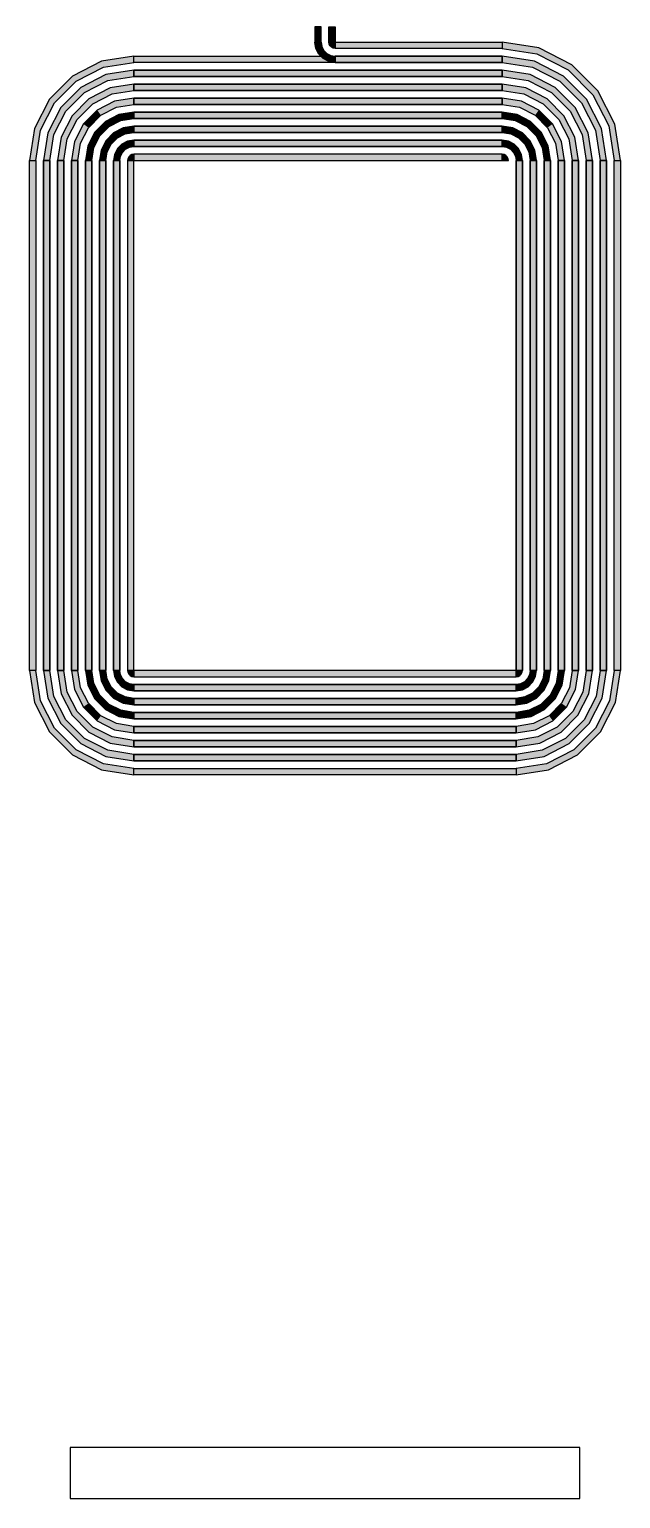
# Model space of a CAD drawing. Extents: x -200 to 7200, y -200 to 2100.
# Drawn here: x 3384 to 3616, y -200 to 376 of the extents above; entities that cross this region are included whole.
import ezdxf

# ---------------------------------------------------------------- set-up
doc = ezdxf.new("R2010")
doc.units = 0
doc.header["$MEASUREMENT"] = 0
doc.layers.get('0').update_dxf_attribs({"linetype": 'CONTINUOUS'})
doc.layers.add('GAP', color=1, linetype='CONTINUOUS')

# ---------------------------------------------------------------- blocks, each defined once
blk = doc.blocks.new('R2C1B')
for points in [[(3498.5, 375.5), (3498.5, 377.5), (3496, 377.5), (3496, 375.5), (3498.5, 375.5)], [(3498.5, 371.5), (3498.5, 375.5), (3496, 375.5), (3496, 371.5), (3498.5, 371.5)], [(3501.5, 375.5), (3501.5, 377.5), (3504, 377.5), (3504, 375.5), (3501.5, 375.5)], [(3501.5, 371.5), (3501.5, 375.5), (3504, 375.5), (3504, 371.5), (3501.5, 371.5)], [(3504, 363.5), (3501.53, 363.89), (3499.3, 365.03), (3497.53, 366.8), (3496.39, 369.03), (3496, 371.5), (3498.5, 371.5), (3498.77, 369.8), (3499.55, 368.27), (3500.77, 367.05), (3502.3, 366.27), (3504, 366), (3504, 363.5)], [(3504, 369), (3503.23, 369.12), (3502.53, 369.48), (3501.98, 370.03), (3501.62, 370.73), (3501.5, 371.5), (3504, 371.5), (3504, 371.5), (3504, 371.5), (3504, 371.5), (3504, 371.5), (3504, 371.5), (3504, 369)], [(3569.5, 369), (3504, 369), (3504, 371.5), (3569.5, 371.5), (3569.5, 369)], [(3616, 325), (3613.72, 339.37), (3607.12, 352.33), (3596.83, 362.62), (3583.87, 369.22), (3569.5, 371.5), (3569.5, 369), (3583.1, 366.85), (3595.36, 360.6), (3605.1, 350.86), (3611.35, 338.6), (3613.5, 325), (3616, 325)], [(3425, 366), (3412.33, 363.99), (3400.9, 358.17), (3391.83, 349.1), (3386.01, 337.67), (3384, 325), (3386.5, 325), (3388.38, 336.9), (3393.85, 347.63), (3402.37, 356.15), (3413.1, 361.62), (3425, 363.5), (3425, 366)], [(3569.5, 363.5), (3425, 363.5), (3425, 366), (3569.5, 366), (3569.5, 363.5)], [(3569.5, 366), (3504, 366), (3504, 363.5), (3569.5, 363.5), (3569.5, 366)], [(3610.5, 325), (3608.49, 337.67), (3602.67, 349.1), (3593.6, 358.17), (3582.17, 363.99), (3569.5, 366), (3569.5, 363.5), (3581.4, 361.62), (3592.13, 356.15), (3600.65, 347.63), (3606.12, 336.9), (3608, 325), (3610.5, 325)], [(3610.5, 325), (3608.49, 337.67), (3602.67, 349.1), (3593.6, 358.17), (3582.17, 363.99), (3569.5, 366), (3569.5, 363.5), (3581.4, 361.62), (3592.13, 356.15), (3600.65, 347.63), (3606.12, 336.9), (3608, 325), (3610.5, 325)], [(3425, 360.5), (3414.03, 358.76), (3404.13, 353.72), (3396.28, 345.87), (3391.24, 335.97), (3389.5, 325), (3392, 325), (3393.62, 335.2), (3398.3, 344.4), (3405.6, 351.7), (3414.8, 356.38), (3425, 358), (3425, 360.5)], [(3425, 360.5), (3414.03, 358.76), (3404.13, 353.72), (3396.28, 345.87), (3391.24, 335.97), (3389.5, 325), (3392, 325), (3393.62, 335.2), (3398.3, 344.4), (3405.6, 351.7), (3414.8, 356.38), (3425, 358), (3425, 360.5)], [(3569.5, 358), (3425, 358), (3425, 360.5), (3569.5, 360.5), (3569.5, 358)], [(3569.5, 360.5), (3425, 360.5), (3425, 358), (3569.5, 358), (3569.5, 360.5)], [(3605, 325), (3603.26, 335.97), (3598.22, 345.87), (3590.37, 353.72), (3580.47, 358.76), (3569.5, 360.5), (3569.5, 358), (3579.7, 356.38), (3588.9, 351.7), (3596.2, 344.4), (3600.88, 335.2), (3602.5, 325), (3605, 325)], [(3605, 325), (3603.26, 335.97), (3598.22, 345.87), (3590.37, 353.72), (3580.47, 358.76), (3569.5, 360.5), (3569.5, 358), (3579.7, 356.38), (3588.9, 351.7), (3596.2, 344.4), (3600.88, 335.2), (3602.5, 325), (3605, 325)], [(3425, 355), (3415.73, 353.53), (3407.37, 349.27), (3400.73, 342.63), (3396.47, 334.27), (3395, 325), (3397.5, 325), (3398.85, 333.5), (3402.75, 341.16), (3408.84, 347.25), (3416.5, 351.15), (3425, 352.5), (3425, 355)], [(3425, 355), (3415.73, 353.53), (3407.37, 349.27), (3400.73, 342.63), (3396.47, 334.27), (3395, 325), (3397.5, 325), (3398.85, 333.5), (3402.75, 341.16), (3408.84, 347.25), (3416.5, 351.15), (3425, 352.5), (3425, 355)], [(3569.5, 352.5), (3425, 352.5), (3425, 355), (3569.5, 355), (3569.5, 352.5)], [(3569.5, 355), (3425, 355), (3425, 352.5), (3569.5, 352.5), (3569.5, 355)], [(3599.5, 325), (3598.03, 334.27), (3593.77, 342.63), (3587.13, 349.27), (3578.77, 353.53), (3569.5, 355), (3569.5, 352.5), (3578, 351.15), (3585.66, 347.25), (3591.75, 341.16), (3595.65, 333.5), (3597, 325), (3599.5, 325)], [(3599.5, 325), (3598.03, 334.27), (3593.77, 342.63), (3587.13, 349.27), (3578.77, 353.53), (3569.5, 355), (3569.5, 352.5), (3578, 351.15), (3585.66, 347.25), (3591.75, 341.16), (3595.65, 333.5), (3597, 325), (3599.5, 325)], [(3425, 349.5), (3417.43, 348.3), (3410.6, 344.82), (3405.18, 339.4), (3401.7, 332.57), (3400.5, 325), (3403, 325), (3404.08, 331.8), (3407.2, 337.93), (3412.07, 342.8), (3418.2, 345.92), (3425, 347), (3425, 349.5)], [(3425, 349.5), (3417.43, 348.3), (3410.6, 344.82), (3405.18, 339.4), (3401.7, 332.57), (3400.5, 325), (3403, 325), (3404.08, 331.8), (3407.2, 337.93), (3412.07, 342.8), (3418.2, 345.92), (3425, 347), (3425, 349.5)], [(3569.5, 347), (3425, 347), (3425, 349.5), (3569.5, 349.5), (3569.5, 347)], [(3569.5, 349.5), (3425, 349.5), (3425, 347), (3569.5, 347), (3569.5, 349.5)], [(3594, 325), (3592.8, 332.57), (3589.32, 339.4), (3583.9, 344.82), (3577.07, 348.3), (3569.5, 349.5), (3569.5, 347), (3576.3, 345.92), (3582.43, 342.8), (3587.3, 337.93), (3590.42, 331.8), (3591.5, 325), (3594, 325)], [(3594, 325), (3592.8, 332.57), (3589.32, 339.4), (3583.9, 344.82), (3577.07, 348.3), (3569.5, 349.5), (3569.5, 347), (3576.3, 345.92), (3582.43, 342.8), (3587.3, 337.93), (3590.42, 331.8), (3591.5, 325), (3594, 325)], [(3425, 344), (3419.13, 343.07), (3413.83, 340.37), (3409.63, 336.17), (3406.93, 330.87), (3406, 325), (3408.5, 325), (3409.31, 330.1), (3411.65, 334.7), (3415.3, 338.35), (3419.9, 340.69), (3425, 341.5), (3425, 344)], [(3425, 344), (3419.13, 343.07), (3413.83, 340.37), (3409.63, 336.17), (3406.93, 330.87), (3406, 325), (3408.5, 325), (3409.31, 330.1), (3411.65, 334.7), (3415.3, 338.35), (3419.9, 340.69), (3425, 341.5), (3425, 344)], [(3569.5, 341.5), (3425, 341.5), (3425, 344), (3569.5, 344), (3569.5, 341.5)], [(3569.5, 344), (3425, 344), (3425, 341.5), (3569.5, 341.5), (3569.5, 344)], [(3588.5, 325), (3587.57, 330.87), (3584.87, 336.17), (3580.67, 340.37), (3575.37, 343.07), (3569.5, 344), (3569.5, 341.5), (3574.6, 340.69), (3579.2, 338.35), (3582.85, 334.7), (3585.19, 330.1), (3586, 325), (3588.5, 325)], [(3588.5, 325), (3587.57, 330.87), (3584.87, 336.17), (3580.67, 340.37), (3575.37, 343.07), (3569.5, 344), (3569.5, 341.5), (3574.6, 340.69), (3579.2, 338.35), (3582.85, 334.7), (3585.19, 330.1), (3586, 325), (3588.5, 325)], [(3425, 338.5), (3420.83, 337.84), (3417.06, 335.92), (3414.08, 332.94), (3412.16, 329.17), (3411.5, 325), (3414, 325), (3414.54, 328.4), (3416.1, 331.47), (3418.53, 333.9), (3421.6, 335.46), (3425, 336), (3425, 338.5)], [(3425, 338.5), (3420.83, 337.84), (3417.06, 335.92), (3414.08, 332.94), (3412.16, 329.17), (3411.5, 325), (3414, 325), (3414.54, 328.4), (3416.1, 331.47), (3418.53, 333.9), (3421.6, 335.46), (3425, 336), (3425, 338.5)], [(3569.5, 336), (3425, 336), (3425, 338.5), (3569.5, 338.5), (3569.5, 336)], [(3569.5, 338.5), (3425, 338.5), (3425, 336), (3569.5, 336), (3569.5, 338.5)], [(3583, 325), (3582.34, 329.17), (3580.42, 332.94), (3577.44, 335.92), (3573.67, 337.84), (3569.5, 338.5), (3569.5, 336), (3572.9, 335.46), (3575.97, 333.9), (3578.4, 331.47), (3579.96, 328.4), (3580.5, 325), (3583, 325)], [(3583, 325), (3582.34, 329.17), (3580.42, 332.94), (3577.44, 335.92), (3573.67, 337.84), (3569.5, 338.5), (3569.5, 336), (3572.9, 335.46), (3575.97, 333.9), (3578.4, 331.47), (3579.96, 328.4), (3580.5, 325), (3583, 325)], [(3425, 333), (3422.53, 332.61), (3420.3, 331.47), (3418.53, 329.7), (3417.39, 327.47), (3417, 325), (3419.5, 325), (3419.77, 326.7), (3420.55, 328.23), (3421.77, 329.45), (3423.3, 330.23), (3425, 330.5), (3425, 333)], [(3425, 333), (3422.53, 332.61), (3420.3, 331.47), (3418.53, 329.7), (3417.39, 327.47), (3417, 325), (3419.5, 325), (3419.77, 326.7), (3420.55, 328.23), (3421.77, 329.45), (3423.3, 330.23), (3425, 330.5), (3425, 333)], [(3569.5, 330.5), (3425, 330.5), (3425, 333), (3569.5, 333), (3569.5, 330.5)], [(3569.5, 333), (3425, 333), (3425, 330.5), (3569.5, 330.5), (3569.5, 333)], [(3577.5, 325), (3577.11, 327.47), (3575.97, 329.7), (3574.2, 331.47), (3571.97, 332.61), (3569.5, 333), (3569.5, 330.5), (3571.2, 330.23), (3572.73, 329.45), (3573.95, 328.23), (3574.73, 326.7), (3575, 325), (3577.5, 325)], [(3577.5, 325), (3577.11, 327.47), (3575.97, 329.7), (3574.2, 331.47), (3571.97, 332.61), (3569.5, 333), (3569.5, 330.5), (3571.2, 330.23), (3572.73, 329.45), (3573.95, 328.23), (3574.73, 326.7), (3575, 325), (3577.5, 325)], [(3386.5, 325), (3386.5, 125), (3384, 125), (3384, 325), (3386.5, 325)], [(3392, 325), (3392, 125), (3389.5, 125), (3389.5, 325), (3392, 325)], [(3389.5, 325), (3389.5, 125), (3392, 125), (3392, 325), (3389.5, 325)], [(3397.5, 325), (3397.5, 125), (3395, 125), (3395, 325), (3397.5, 325)], [(3395, 325), (3395, 125), (3397.5, 125), (3397.5, 325), (3395, 325)], [(3403, 325), (3403, 125), (3400.5, 125), (3400.5, 325), (3403, 325)], [(3400.5, 325), (3400.5, 125), (3403, 125), (3403, 325), (3400.5, 325)], [(3408.5, 325), (3408.5, 125), (3406, 125), (3406, 325), (3408.5, 325)], [(3406, 325), (3406, 125), (3408.5, 125), (3408.5, 325), (3406, 325)], [(3414, 325), (3414, 125), (3411.5, 125), (3411.5, 325), (3414, 325)], [(3411.5, 325), (3411.5, 125), (3414, 125), (3414, 325), (3411.5, 325)], [(3419.5, 325), (3419.5, 125), (3417, 125), (3417, 325), (3419.5, 325)], [(3417, 325), (3417, 125), (3419.5, 125), (3419.5, 325), (3417, 325)], [(3425, 327.5), (3424.23, 327.38), (3423.53, 327.02), (3422.98, 326.47), (3422.62, 325.77), (3422.5, 325), (3425, 325), (3425, 325), (3425, 325), (3425, 325), (3425, 325), (3425, 325), (3425, 327.5)], [(3425, 125), (3425, 325), (3422.5, 325), (3422.5, 125), (3425, 125)], [(3422.5, 325), (3422.5, 125), (3425, 125), (3425, 325), (3422.5, 325)], [(3569.5, 327.5), (3425, 327.5), (3425, 325), (3569.5, 325), (3569.5, 327.5)], [(3572, 325), (3571.88, 325.77), (3571.52, 326.47), (3570.97, 327.02), (3570.27, 327.38), (3569.5, 327.5), (3569.5, 325), (3569.5, 325), (3569.5, 325), (3569.5, 325), (3569.5, 325), (3569.5, 325), (3572, 325)], [(3575, 125), (3575, 325), (3577.5, 325), (3577.5, 125), (3575, 125)], [(3577.5, 125), (3577.5, 325), (3575, 325), (3575, 125), (3577.5, 125)], [(3580.5, 125), (3580.5, 325), (3583, 325), (3583, 125), (3580.5, 125)], [(3583, 125), (3583, 325), (3580.5, 325), (3580.5, 125), (3583, 125)], [(3586, 125), (3586, 325), (3588.5, 325), (3588.5, 125), (3586, 125)], [(3588.5, 125), (3588.5, 325), (3586, 325), (3586, 125), (3588.5, 125)], [(3591.5, 125), (3591.5, 325), (3594, 325), (3594, 125), (3591.5, 125)], [(3594, 125), (3594, 325), (3591.5, 325), (3591.5, 125), (3594, 125)], [(3597, 125), (3597, 325), (3599.5, 325), (3599.5, 125), (3597, 125)], [(3599.5, 125), (3599.5, 325), (3597, 325), (3597, 125), (3599.5, 125)], [(3602.5, 125), (3602.5, 325), (3605, 325), (3605, 125), (3602.5, 125)], [(3605, 125), (3605, 325), (3602.5, 325), (3602.5, 125), (3605, 125)], [(3608, 125), (3608, 325), (3610.5, 325), (3610.5, 125), (3608, 125)], [(3610.5, 125), (3610.5, 325), (3608, 325), (3608, 125), (3610.5, 125)], [(3613.5, 125), (3613.5, 325), (3616, 325), (3616, 125), (3613.5, 125)], [(3384, 125), (3386.01, 112.33), (3391.83, 100.9), (3400.9, 91.83), (3412.33, 86.01), (3425, 84), (3425, 86.5), (3413.1, 88.38), (3402.37, 93.85), (3393.85, 102.37), (3388.38, 113.1), (3386.5, 125), (3384, 125)], [(3389.5, 125), (3391.24, 114.03), (3396.28, 104.13), (3404.13, 96.28), (3414.03, 91.24), (3425, 89.5), (3425, 92), (3414.8, 93.62), (3405.6, 98.3), (3398.3, 105.6), (3393.62, 114.8), (3392, 125), (3389.5, 125)], [(3389.5, 125), (3391.24, 114.03), (3396.28, 104.13), (3404.13, 96.28), (3414.03, 91.24), (3425, 89.5), (3425, 92), (3414.8, 93.62), (3405.6, 98.3), (3398.3, 105.6), (3393.62, 114.8), (3392, 125), (3389.5, 125)], [(3395, 125), (3396.47, 115.73), (3400.73, 107.37), (3407.37, 100.73), (3415.73, 96.47), (3425, 95), (3425, 97.5), (3416.5, 98.85), (3408.84, 102.75), (3402.75, 108.84), (3398.85, 116.5), (3397.5, 125), (3395, 125)], [(3395, 125), (3396.47, 115.73), (3400.73, 107.37), (3407.37, 100.73), (3415.73, 96.47), (3425, 95), (3425, 97.5), (3416.5, 98.85), (3408.84, 102.75), (3402.75, 108.84), (3398.85, 116.5), (3397.5, 125), (3395, 125)], [(3400.5, 125), (3401.7, 117.43), (3405.18, 110.6), (3410.6, 105.18), (3417.43, 101.7), (3425, 100.5), (3425, 103), (3418.2, 104.08), (3412.07, 107.2), (3407.2, 112.07), (3404.08, 118.2), (3403, 125), (3400.5, 125)], [(3400.5, 125), (3401.7, 117.43), (3405.18, 110.6), (3410.6, 105.18), (3417.43, 101.7), (3425, 100.5), (3425, 103), (3418.2, 104.08), (3412.07, 107.2), (3407.2, 112.07), (3404.08, 118.2), (3403, 125), (3400.5, 125)], [(3406, 125), (3406.93, 119.13), (3409.63, 113.83), (3413.83, 109.63), (3419.13, 106.93), (3425, 106), (3425, 108.5), (3419.9, 109.31), (3415.3, 111.65), (3411.65, 115.3), (3409.31, 119.9), (3408.5, 125), (3406, 125)], [(3406, 125), (3406.93, 119.13), (3409.63, 113.83), (3413.83, 109.63), (3419.13, 106.93), (3425, 106), (3425, 108.5), (3419.9, 109.31), (3415.3, 111.65), (3411.65, 115.3), (3409.31, 119.9), (3408.5, 125), (3406, 125)], [(3411.5, 125), (3412.16, 120.83), (3414.08, 117.06), (3417.06, 114.08), (3420.83, 112.16), (3425, 111.5), (3425, 114), (3421.6, 114.54), (3418.53, 116.1), (3416.1, 118.53), (3414.54, 121.6), (3414, 125), (3411.5, 125)], [(3411.5, 125), (3412.16, 120.83), (3414.08, 117.06), (3417.06, 114.08), (3420.83, 112.16), (3425, 111.5), (3425, 114), (3421.6, 114.54), (3418.53, 116.1), (3416.1, 118.53), (3414.54, 121.6), (3414, 125), (3411.5, 125)], [(3417, 125), (3417.39, 122.53), (3418.53, 120.3), (3420.3, 118.53), (3422.53, 117.39), (3425, 117), (3425, 119.5), (3423.3, 119.77), (3421.77, 120.55), (3420.55, 121.77), (3419.77, 123.3), (3419.5, 125), (3417, 125)], [(3417, 125), (3417.39, 122.53), (3418.53, 120.3), (3420.3, 118.53), (3422.53, 117.39), (3425, 117), (3425, 119.5), (3423.3, 119.77), (3421.77, 120.55), (3420.55, 121.77), (3419.77, 123.3), (3419.5, 125), (3417, 125)], [(3422.5, 125), (3422.62, 124.23), (3422.98, 123.53), (3423.53, 122.98), (3424.23, 122.62), (3425, 122.5), (3425, 125), (3425, 125), (3425, 125), (3425, 125), (3425, 125), (3425, 125), (3422.5, 125)], [(3425, 122.5), (3575, 122.5), (3575, 125), (3425, 125), (3425, 122.5)], [(3575, 117), (3577.47, 117.39), (3579.7, 118.53), (3581.47, 120.3), (3582.61, 122.53), (3583, 125), (3580.5, 125), (3580.23, 123.3), (3579.45, 121.77), (3578.23, 120.55), (3576.7, 119.77), (3575, 119.5), (3575, 117)], [(3575, 122.5), (3575.77, 122.62), (3576.47, 122.98), (3577.02, 123.53), (3577.38, 124.23), (3577.5, 125), (3575, 125), (3575, 125), (3575, 125), (3575, 125), (3575, 125), (3575, 125), (3575, 122.5)], [(3575, 111.5), (3579.17, 112.16), (3582.94, 114.08), (3585.92, 117.06), (3587.84, 120.83), (3588.5, 125), (3586, 125), (3585.46, 121.6), (3583.9, 118.53), (3581.47, 116.1), (3578.4, 114.54), (3575, 114), (3575, 111.5)], [(3575, 117), (3577.47, 117.39), (3579.7, 118.53), (3581.47, 120.3), (3582.61, 122.53), (3583, 125), (3580.5, 125), (3580.23, 123.3), (3579.45, 121.77), (3578.23, 120.55), (3576.7, 119.77), (3575, 119.5), (3575, 117)], [(3575, 106), (3580.87, 106.93), (3586.17, 109.63), (3590.37, 113.83), (3593.07, 119.13), (3594, 125), (3591.5, 125), (3590.69, 119.9), (3588.35, 115.3), (3584.7, 111.65), (3580.1, 109.31), (3575, 108.5), (3575, 106)], [(3575, 111.5), (3579.17, 112.16), (3582.94, 114.08), (3585.92, 117.06), (3587.84, 120.83), (3588.5, 125), (3586, 125), (3585.46, 121.6), (3583.9, 118.53), (3581.47, 116.1), (3578.4, 114.54), (3575, 114), (3575, 111.5)], [(3575, 100.5), (3582.57, 101.7), (3589.4, 105.18), (3594.82, 110.6), (3598.3, 117.43), (3599.5, 125), (3597, 125), (3595.92, 118.2), (3592.8, 112.07), (3587.93, 107.2), (3581.8, 104.08), (3575, 103), (3575, 100.5)], [(3575, 106), (3580.87, 106.93), (3586.17, 109.63), (3590.37, 113.83), (3593.07, 119.13), (3594, 125), (3591.5, 125), (3590.69, 119.9), (3588.35, 115.3), (3584.7, 111.65), (3580.1, 109.31), (3575, 108.5), (3575, 106)], [(3575, 95), (3584.27, 96.47), (3592.63, 100.73), (3599.27, 107.37), (3603.53, 115.73), (3605, 125), (3602.5, 125), (3601.15, 116.5), (3597.25, 108.84), (3591.16, 102.75), (3583.5, 98.85), (3575, 97.5), (3575, 95)], [(3575, 100.5), (3582.57, 101.7), (3589.4, 105.18), (3594.82, 110.6), (3598.3, 117.43), (3599.5, 125), (3597, 125), (3595.92, 118.2), (3592.8, 112.07), (3587.93, 107.2), (3581.8, 104.08), (3575, 103), (3575, 100.5)], [(3575, 89.5), (3585.97, 91.24), (3595.87, 96.28), (3603.72, 104.13), (3608.76, 114.03), (3610.5, 125), (3608, 125), (3606.38, 114.8), (3601.7, 105.6), (3594.4, 98.3), (3585.2, 93.62), (3575, 92), (3575, 89.5)], [(3575, 95), (3584.27, 96.47), (3592.63, 100.73), (3599.27, 107.37), (3603.53, 115.73), (3605, 125), (3602.5, 125), (3601.15, 116.5), (3597.25, 108.84), (3591.16, 102.75), (3583.5, 98.85), (3575, 97.5), (3575, 95)], [(3575, 84), (3587.67, 86.01), (3599.1, 91.83), (3608.17, 100.9), (3613.99, 112.33), (3616, 125), (3613.5, 125), (3611.62, 113.1), (3606.15, 102.37), (3597.63, 93.85), (3586.9, 88.38), (3575, 86.5), (3575, 84)], [(3575, 89.5), (3585.97, 91.24), (3595.87, 96.28), (3603.72, 104.13), (3608.76, 114.03), (3610.5, 125), (3608, 125), (3606.38, 114.8), (3601.7, 105.6), (3594.4, 98.3), (3585.2, 93.62), (3575, 92), (3575, 89.5)], [(3425, 119.5), (3575, 119.5), (3575, 117), (3425, 117), (3425, 119.5)], [(3425, 117), (3575, 117), (3575, 119.5), (3425, 119.5), (3425, 117)], [(3425, 114), (3575, 114), (3575, 111.5), (3425, 111.5), (3425, 114)], [(3425, 111.5), (3575, 111.5), (3575, 114), (3425, 114), (3425, 111.5)], [(3425, 108.5), (3575, 108.5), (3575, 106), (3425, 106), (3425, 108.5)], [(3425, 106), (3575, 106), (3575, 108.5), (3425, 108.5), (3425, 106)], [(3425, 103), (3575, 103), (3575, 100.5), (3425, 100.5), (3425, 103)], [(3425, 100.5), (3575, 100.5), (3575, 103), (3425, 103), (3425, 100.5)], [(3425, 97.5), (3575, 97.5), (3575, 95), (3425, 95), (3425, 97.5)], [(3425, 95), (3575, 95), (3575, 97.5), (3425, 97.5), (3425, 95)], [(3425, 92), (3575, 92), (3575, 89.5), (3425, 89.5), (3425, 92)], [(3425, 89.5), (3575, 89.5), (3575, 92), (3425, 92), (3425, 89.5)], [(3425, 86.5), (3575, 86.5), (3575, 84), (3425, 84), (3425, 86.5)]]:
    blk.add_lwpolyline(points)
for points in [[(3498.5, 375.5), (3498.5, 377.5), (3496, 375.5), (3496, 377.5)], [(3498.5, 371.5), (3498.5, 375.5), (3496, 371.5), (3496, 375.5)], [(3501.5, 375.5), (3501.5, 377.5), (3504, 375.5), (3504, 377.5)], [(3501.5, 371.5), (3501.5, 375.5), (3504, 371.5), (3504, 375.5)], [(3498.77, 369.8), (3496.39, 369.03), (3498.5, 371.5), (3496, 371.5)], [(3499.55, 368.27), (3497.53, 366.8), (3498.77, 369.8), (3496.39, 369.03)], [(3504, 371.5), (3501.62, 370.73), (3504, 371.5), (3501.5, 371.5)], [(3504, 371.5), (3501.98, 370.03), (3504, 371.5), (3501.62, 370.73)], [(3504, 371.5), (3502.53, 369.48), (3504, 371.5), (3501.98, 370.03)], [(3504, 371.5), (3503.23, 369.12), (3504, 371.5), (3502.53, 369.48)], [(3504, 371.5), (3504, 369), (3504, 371.5), (3503.23, 369.12)], [(3569.5, 369), (3504, 369), (3569.5, 371.5), (3504, 371.5)], [(3583.1, 366.85), (3583.87, 369.22), (3569.5, 369), (3569.5, 371.5)], [(3595.36, 360.6), (3596.83, 362.62), (3583.1, 366.85), (3583.87, 369.22)], [(3413.1, 361.62), (3412.33, 363.99), (3402.37, 356.15), (3400.9, 358.17)], [(3425, 363.5), (3425, 366), (3413.1, 361.62), (3412.33, 363.99)], [(3569.5, 363.5), (3425, 363.5), (3569.5, 366), (3425, 366)], [(3500.77, 367.05), (3499.3, 365.03), (3499.55, 368.27), (3497.53, 366.8)], [(3502.3, 366.27), (3501.53, 363.89), (3500.77, 367.05), (3499.3, 365.03)], [(3504, 366), (3504, 363.5), (3502.3, 366.27), (3501.53, 363.89)], [(3569.5, 366), (3504, 366), (3569.5, 363.5), (3504, 363.5)], [(3581.4, 361.62), (3582.17, 363.99), (3569.5, 363.5), (3569.5, 366)], [(3581.4, 361.62), (3582.17, 363.99), (3569.5, 363.5), (3569.5, 366)], [(3592.13, 356.15), (3593.6, 358.17), (3581.4, 361.62), (3582.17, 363.99)], [(3592.13, 356.15), (3593.6, 358.17), (3581.4, 361.62), (3582.17, 363.99)], [(3402.37, 356.15), (3400.9, 358.17), (3393.85, 347.63), (3391.83, 349.1)], [(3414.8, 356.38), (3414.03, 358.76), (3405.6, 351.7), (3404.13, 353.72)], [(3414.8, 356.38), (3414.03, 358.76), (3405.6, 351.7), (3404.13, 353.72)], [(3425, 358), (3425, 360.5), (3414.8, 356.38), (3414.03, 358.76)], [(3425, 358), (3425, 360.5), (3414.8, 356.38), (3414.03, 358.76)], [(3569.5, 358), (3425, 358), (3569.5, 360.5), (3425, 360.5)], [(3569.5, 360.5), (3425, 360.5), (3569.5, 358), (3425, 358)], [(3579.7, 356.38), (3580.47, 358.76), (3569.5, 358), (3569.5, 360.5)], [(3579.7, 356.38), (3580.47, 358.76), (3569.5, 358), (3569.5, 360.5)], [(3588.9, 351.7), (3590.37, 353.72), (3579.7, 356.38), (3580.47, 358.76)], [(3588.9, 351.7), (3590.37, 353.72), (3579.7, 356.38), (3580.47, 358.76)], [(3600.65, 347.63), (3602.67, 349.1), (3592.13, 356.15), (3593.6, 358.17)], [(3600.65, 347.63), (3602.67, 349.1), (3592.13, 356.15), (3593.6, 358.17)], [(3605.1, 350.86), (3607.12, 352.33), (3595.36, 360.6), (3596.83, 362.62)], [(3405.6, 351.7), (3404.13, 353.72), (3398.3, 344.4), (3396.28, 345.87)], [(3405.6, 351.7), (3404.13, 353.72), (3398.3, 344.4), (3396.28, 345.87)], [(3416.5, 351.15), (3415.73, 353.53), (3408.84, 347.25), (3407.37, 349.27)], [(3416.5, 351.15), (3415.73, 353.53), (3408.84, 347.25), (3407.37, 349.27)], [(3425, 352.5), (3425, 355), (3416.5, 351.15), (3415.73, 353.53)], [(3425, 352.5), (3425, 355), (3416.5, 351.15), (3415.73, 353.53)], [(3569.5, 352.5), (3425, 352.5), (3569.5, 355), (3425, 355)], [(3569.5, 355), (3425, 355), (3569.5, 352.5), (3425, 352.5)], [(3578, 351.15), (3578.77, 353.53), (3569.5, 352.5), (3569.5, 355)], [(3578, 351.15), (3578.77, 353.53), (3569.5, 352.5), (3569.5, 355)], [(3585.66, 347.25), (3587.13, 349.27), (3578, 351.15), (3578.77, 353.53)], [(3585.66, 347.25), (3587.13, 349.27), (3578, 351.15), (3578.77, 353.53)], [(3596.2, 344.4), (3598.22, 345.87), (3588.9, 351.7), (3590.37, 353.72)], [(3596.2, 344.4), (3598.22, 345.87), (3588.9, 351.7), (3590.37, 353.72)], [(3611.35, 338.6), (3613.72, 339.37), (3605.1, 350.86), (3607.12, 352.33)], [(3393.85, 347.63), (3391.83, 349.1), (3388.38, 336.9), (3386.01, 337.67)], [(3408.84, 347.25), (3407.37, 349.27), (3402.75, 341.16), (3400.73, 342.63)], [(3408.84, 347.25), (3407.37, 349.27), (3402.75, 341.16), (3400.73, 342.63)], [(3418.2, 345.92), (3417.43, 348.3), (3412.07, 342.8), (3410.6, 344.82)], [(3418.2, 345.92), (3417.43, 348.3), (3412.07, 342.8), (3410.6, 344.82)], [(3425, 347), (3425, 349.5), (3418.2, 345.92), (3417.43, 348.3)], [(3425, 347), (3425, 349.5), (3418.2, 345.92), (3417.43, 348.3)], [(3569.5, 347), (3425, 347), (3569.5, 349.5), (3425, 349.5)], [(3569.5, 349.5), (3425, 349.5), (3569.5, 347), (3425, 347)], [(3576.3, 345.92), (3577.07, 348.3), (3569.5, 347), (3569.5, 349.5)], [(3576.3, 345.92), (3577.07, 348.3), (3569.5, 347), (3569.5, 349.5)], [(3582.43, 342.8), (3583.9, 344.82), (3576.3, 345.92), (3577.07, 348.3)], [(3582.43, 342.8), (3583.9, 344.82), (3576.3, 345.92), (3577.07, 348.3)], [(3591.75, 341.16), (3593.77, 342.63), (3585.66, 347.25), (3587.13, 349.27)], [(3591.75, 341.16), (3593.77, 342.63), (3585.66, 347.25), (3587.13, 349.27)], [(3606.12, 336.9), (3608.49, 337.67), (3600.65, 347.63), (3602.67, 349.1)], [(3606.12, 336.9), (3608.49, 337.67), (3600.65, 347.63), (3602.67, 349.1)], [(3398.3, 344.4), (3396.28, 345.87), (3393.62, 335.2), (3391.24, 335.97)], [(3398.3, 344.4), (3396.28, 345.87), (3393.62, 335.2), (3391.24, 335.97)], [(3402.75, 341.16), (3400.73, 342.63), (3398.85, 333.5), (3396.47, 334.27)], [(3402.75, 341.16), (3400.73, 342.63), (3398.85, 333.5), (3396.47, 334.27)], [(3412.07, 342.8), (3410.6, 344.82), (3407.2, 337.93), (3405.18, 339.4)], [(3412.07, 342.8), (3410.6, 344.82), (3407.2, 337.93), (3405.18, 339.4)], [(3415.3, 338.35), (3413.83, 340.37), (3411.65, 334.7), (3409.63, 336.17)], [(3415.3, 338.35), (3413.83, 340.37), (3411.65, 334.7), (3409.63, 336.17)], [(3419.9, 340.69), (3419.13, 343.07), (3415.3, 338.35), (3413.83, 340.37)], [(3419.9, 340.69), (3419.13, 343.07), (3415.3, 338.35), (3413.83, 340.37)], [(3425, 341.5), (3425, 344), (3419.9, 340.69), (3419.13, 343.07)], [(3425, 341.5), (3425, 344), (3419.9, 340.69), (3419.13, 343.07)], [(3569.5, 341.5), (3425, 341.5), (3569.5, 344), (3425, 344)], [(3569.5, 344), (3425, 344), (3569.5, 341.5), (3425, 341.5)], [(3574.6, 340.69), (3575.37, 343.07), (3569.5, 341.5), (3569.5, 344)], [(3574.6, 340.69), (3575.37, 343.07), (3569.5, 341.5), (3569.5, 344)], [(3579.2, 338.35), (3580.67, 340.37), (3574.6, 340.69), (3575.37, 343.07)], [(3579.2, 338.35), (3580.67, 340.37), (3574.6, 340.69), (3575.37, 343.07)], [(3582.85, 334.7), (3584.87, 336.17), (3579.2, 338.35), (3580.67, 340.37)], [(3582.85, 334.7), (3584.87, 336.17), (3579.2, 338.35), (3580.67, 340.37)], [(3587.3, 337.93), (3589.32, 339.4), (3582.43, 342.8), (3583.9, 344.82)], [(3587.3, 337.93), (3589.32, 339.4), (3582.43, 342.8), (3583.9, 344.82)], [(3595.65, 333.5), (3598.03, 334.27), (3591.75, 341.16), (3593.77, 342.63)], [(3595.65, 333.5), (3598.03, 334.27), (3591.75, 341.16), (3593.77, 342.63)], [(3600.88, 335.2), (3603.26, 335.97), (3596.2, 344.4), (3598.22, 345.87)], [(3600.88, 335.2), (3603.26, 335.97), (3596.2, 344.4), (3598.22, 345.87)], [(3388.38, 336.9), (3386.01, 337.67), (3386.5, 325), (3384, 325)], [(3393.62, 335.2), (3391.24, 335.97), (3392, 325), (3389.5, 325)], [(3393.62, 335.2), (3391.24, 335.97), (3392, 325), (3389.5, 325)], [(3407.2, 337.93), (3405.18, 339.4), (3404.08, 331.8), (3401.7, 332.57)], [(3407.2, 337.93), (3405.18, 339.4), (3404.08, 331.8), (3401.7, 332.57)], [(3411.65, 334.7), (3409.63, 336.17), (3409.31, 330.1), (3406.93, 330.87)], [(3411.65, 334.7), (3409.63, 336.17), (3409.31, 330.1), (3406.93, 330.87)], [(3418.53, 333.9), (3417.06, 335.92), (3416.1, 331.47), (3414.08, 332.94)], [(3418.53, 333.9), (3417.06, 335.92), (3416.1, 331.47), (3414.08, 332.94)], [(3421.6, 335.46), (3420.83, 337.84), (3418.53, 333.9), (3417.06, 335.92)], [(3421.6, 335.46), (3420.83, 337.84), (3418.53, 333.9), (3417.06, 335.92)], [(3425, 336), (3425, 338.5), (3421.6, 335.46), (3420.83, 337.84)], [(3425, 336), (3425, 338.5), (3421.6, 335.46), (3420.83, 337.84)], [(3569.5, 336), (3425, 336), (3569.5, 338.5), (3425, 338.5)], [(3569.5, 338.5), (3425, 338.5), (3569.5, 336), (3425, 336)], [(3572.9, 335.46), (3573.67, 337.84), (3569.5, 336), (3569.5, 338.5)], [(3572.9, 335.46), (3573.67, 337.84), (3569.5, 336), (3569.5, 338.5)], [(3575.97, 333.9), (3577.44, 335.92), (3572.9, 335.46), (3573.67, 337.84)], [(3575.97, 333.9), (3577.44, 335.92), (3572.9, 335.46), (3573.67, 337.84)], [(3578.4, 331.47), (3580.42, 332.94), (3575.97, 333.9), (3577.44, 335.92)], [(3578.4, 331.47), (3580.42, 332.94), (3575.97, 333.9), (3577.44, 335.92)], [(3585.19, 330.1), (3587.57, 330.87), (3582.85, 334.7), (3584.87, 336.17)], [(3585.19, 330.1), (3587.57, 330.87), (3582.85, 334.7), (3584.87, 336.17)], [(3590.42, 331.8), (3592.8, 332.57), (3587.3, 337.93), (3589.32, 339.4)], [(3590.42, 331.8), (3592.8, 332.57), (3587.3, 337.93), (3589.32, 339.4)], [(3602.5, 325), (3605, 325), (3600.88, 335.2), (3603.26, 335.97)], [(3602.5, 325), (3605, 325), (3600.88, 335.2), (3603.26, 335.97)], [(3608, 325), (3610.5, 325), (3606.12, 336.9), (3608.49, 337.67)], [(3608, 325), (3610.5, 325), (3606.12, 336.9), (3608.49, 337.67)], [(3613.5, 325), (3616, 325), (3611.35, 338.6), (3613.72, 339.37)], [(3398.85, 333.5), (3396.47, 334.27), (3397.5, 325), (3395, 325)], [(3398.85, 333.5), (3396.47, 334.27), (3397.5, 325), (3395, 325)], [(3404.08, 331.8), (3401.7, 332.57), (3403, 325), (3400.5, 325)], [(3404.08, 331.8), (3401.7, 332.57), (3403, 325), (3400.5, 325)], [(3409.31, 330.1), (3406.93, 330.87), (3408.5, 325), (3406, 325)], [(3409.31, 330.1), (3406.93, 330.87), (3408.5, 325), (3406, 325)], [(3414.54, 328.4), (3412.16, 329.17), (3414, 325), (3411.5, 325)], [(3414.54, 328.4), (3412.16, 329.17), (3414, 325), (3411.5, 325)], [(3416.1, 331.47), (3414.08, 332.94), (3414.54, 328.4), (3412.16, 329.17)], [(3416.1, 331.47), (3414.08, 332.94), (3414.54, 328.4), (3412.16, 329.17)], [(3420.55, 328.23), (3418.53, 329.7), (3419.77, 326.7), (3417.39, 327.47)], [(3420.55, 328.23), (3418.53, 329.7), (3419.77, 326.7), (3417.39, 327.47)], [(3421.77, 329.45), (3420.3, 331.47), (3420.55, 328.23), (3418.53, 329.7)], [(3421.77, 329.45), (3420.3, 331.47), (3420.55, 328.23), (3418.53, 329.7)], [(3423.3, 330.23), (3422.53, 332.61), (3421.77, 329.45), (3420.3, 331.47)], [(3423.3, 330.23), (3422.53, 332.61), (3421.77, 329.45), (3420.3, 331.47)], [(3425, 330.5), (3425, 333), (3423.3, 330.23), (3422.53, 332.61)], [(3425, 330.5), (3425, 333), (3423.3, 330.23), (3422.53, 332.61)], [(3569.5, 330.5), (3425, 330.5), (3569.5, 333), (3425, 333)], [(3569.5, 333), (3425, 333), (3569.5, 330.5), (3425, 330.5)], [(3571.2, 330.23), (3571.97, 332.61), (3569.5, 330.5), (3569.5, 333)], [(3571.2, 330.23), (3571.97, 332.61), (3569.5, 330.5), (3569.5, 333)], [(3572.73, 329.45), (3574.2, 331.47), (3571.2, 330.23), (3571.97, 332.61)], [(3572.73, 329.45), (3574.2, 331.47), (3571.2, 330.23), (3571.97, 332.61)], [(3573.95, 328.23), (3575.97, 329.7), (3572.73, 329.45), (3574.2, 331.47)], [(3573.95, 328.23), (3575.97, 329.7), (3572.73, 329.45), (3574.2, 331.47)], [(3574.73, 326.7), (3577.11, 327.47), (3573.95, 328.23), (3575.97, 329.7)], [(3574.73, 326.7), (3577.11, 327.47), (3573.95, 328.23), (3575.97, 329.7)], [(3579.96, 328.4), (3582.34, 329.17), (3578.4, 331.47), (3580.42, 332.94)], [(3579.96, 328.4), (3582.34, 329.17), (3578.4, 331.47), (3580.42, 332.94)], [(3580.5, 325), (3583, 325), (3579.96, 328.4), (3582.34, 329.17)], [(3580.5, 325), (3583, 325), (3579.96, 328.4), (3582.34, 329.17)], [(3586, 325), (3588.5, 325), (3585.19, 330.1), (3587.57, 330.87)], [(3586, 325), (3588.5, 325), (3585.19, 330.1), (3587.57, 330.87)], [(3591.5, 325), (3594, 325), (3590.42, 331.8), (3592.8, 332.57)], [(3591.5, 325), (3594, 325), (3590.42, 331.8), (3592.8, 332.57)], [(3597, 325), (3599.5, 325), (3595.65, 333.5), (3598.03, 334.27)], [(3597, 325), (3599.5, 325), (3595.65, 333.5), (3598.03, 334.27)], [(3386.5, 325), (3386.5, 125), (3384, 325), (3384, 125)], [(3392, 325), (3392, 125), (3389.5, 325), (3389.5, 125)], [(3389.5, 325), (3389.5, 125), (3392, 325), (3392, 125)], [(3397.5, 325), (3397.5, 125), (3395, 325), (3395, 125)], [(3395, 325), (3395, 125), (3397.5, 325), (3397.5, 125)], [(3403, 325), (3403, 125), (3400.5, 325), (3400.5, 125)], [(3400.5, 325), (3400.5, 125), (3403, 325), (3403, 125)], [(3408.5, 325), (3408.5, 125), (3406, 325), (3406, 125)], [(3406, 325), (3406, 125), (3408.5, 325), (3408.5, 125)], [(3414, 325), (3414, 125), (3411.5, 325), (3411.5, 125)], [(3411.5, 325), (3411.5, 125), (3414, 325), (3414, 125)], [(3419.77, 326.7), (3417.39, 327.47), (3419.5, 325), (3417, 325)], [(3419.77, 326.7), (3417.39, 327.47), (3419.5, 325), (3417, 325)], [(3419.5, 325), (3419.5, 125), (3417, 325), (3417, 125)], [(3417, 325), (3417, 125), (3419.5, 325), (3419.5, 125)], [(3425, 325), (3422.62, 325.77), (3425, 325), (3422.5, 325)], [(3425, 125), (3425, 325), (3422.5, 125), (3422.5, 325)], [(3422.5, 325), (3422.5, 125), (3425, 325), (3425, 125)], [(3425, 325), (3422.98, 326.47), (3425, 325), (3422.62, 325.77)], [(3425, 325), (3423.53, 327.02), (3425, 325), (3422.98, 326.47)], [(3425, 325), (3424.23, 327.38), (3425, 325), (3423.53, 327.02)], [(3425, 325), (3425, 327.5), (3425, 325), (3424.23, 327.38)], [(3569.5, 327.5), (3425, 327.5), (3569.5, 325), (3425, 325)], [(3569.5, 325), (3570.27, 327.38), (3569.5, 325), (3569.5, 327.5)], [(3569.5, 325), (3570.97, 327.02), (3569.5, 325), (3570.27, 327.38)], [(3569.5, 325), (3571.52, 326.47), (3569.5, 325), (3570.97, 327.02)], [(3569.5, 325), (3571.88, 325.77), (3569.5, 325), (3571.52, 326.47)], [(3569.5, 325), (3572, 325), (3569.5, 325), (3571.88, 325.77)], [(3575, 325), (3577.5, 325), (3574.73, 326.7), (3577.11, 327.47)], [(3575, 325), (3577.5, 325), (3574.73, 326.7), (3577.11, 327.47)], [(3575, 125), (3575, 325), (3577.5, 125), (3577.5, 325)], [(3577.5, 125), (3577.5, 325), (3575, 125), (3575, 325)], [(3580.5, 125), (3580.5, 325), (3583, 125), (3583, 325)], [(3583, 125), (3583, 325), (3580.5, 125), (3580.5, 325)], [(3586, 125), (3586, 325), (3588.5, 125), (3588.5, 325)], [(3588.5, 125), (3588.5, 325), (3586, 125), (3586, 325)], [(3591.5, 125), (3591.5, 325), (3594, 125), (3594, 325)], [(3594, 125), (3594, 325), (3591.5, 125), (3591.5, 325)], [(3597, 125), (3597, 325), (3599.5, 125), (3599.5, 325)], [(3599.5, 125), (3599.5, 325), (3597, 125), (3597, 325)], [(3602.5, 125), (3602.5, 325), (3605, 125), (3605, 325)], [(3605, 125), (3605, 325), (3602.5, 125), (3602.5, 325)], [(3608, 125), (3608, 325), (3610.5, 125), (3610.5, 325)], [(3610.5, 125), (3610.5, 325), (3608, 125), (3608, 325)], [(3613.5, 125), (3613.5, 325), (3616, 125), (3616, 325)], [(3386.5, 125), (3384, 125), (3388.38, 113.1), (3386.01, 112.33)], [(3392, 125), (3389.5, 125), (3393.62, 114.8), (3391.24, 114.03)], [(3392, 125), (3389.5, 125), (3393.62, 114.8), (3391.24, 114.03)], [(3397.5, 125), (3395, 125), (3398.85, 116.5), (3396.47, 115.73)], [(3397.5, 125), (3395, 125), (3398.85, 116.5), (3396.47, 115.73)], [(3403, 125), (3400.5, 125), (3404.08, 118.2), (3401.7, 117.43)], [(3403, 125), (3400.5, 125), (3404.08, 118.2), (3401.7, 117.43)], [(3408.5, 125), (3406, 125), (3409.31, 119.9), (3406.93, 119.13)], [(3408.5, 125), (3406, 125), (3409.31, 119.9), (3406.93, 119.13)], [(3414, 125), (3411.5, 125), (3414.54, 121.6), (3412.16, 120.83)], [(3414, 125), (3411.5, 125), (3414.54, 121.6), (3412.16, 120.83)], [(3414.54, 121.6), (3412.16, 120.83), (3416.1, 118.53), (3414.08, 117.06)], [(3414.54, 121.6), (3412.16, 120.83), (3416.1, 118.53), (3414.08, 117.06)], [(3419.5, 125), (3417, 125), (3419.77, 123.3), (3417.39, 122.53)], [(3419.5, 125), (3417, 125), (3419.77, 123.3), (3417.39, 122.53)], [(3419.77, 123.3), (3417.39, 122.53), (3420.55, 121.77), (3418.53, 120.3)], [(3419.77, 123.3), (3417.39, 122.53), (3420.55, 121.77), (3418.53, 120.3)], [(3420.55, 121.77), (3418.53, 120.3), (3421.77, 120.55), (3420.3, 118.53)], [(3420.55, 121.77), (3418.53, 120.3), (3421.77, 120.55), (3420.3, 118.53)], [(3425, 125), (3422.5, 125), (3425, 125), (3422.62, 124.23)], [(3425, 125), (3422.62, 124.23), (3425, 125), (3422.98, 123.53)], [(3425, 125), (3422.98, 123.53), (3425, 125), (3423.53, 122.98)], [(3425, 125), (3423.53, 122.98), (3425, 125), (3424.23, 122.62)], [(3425, 125), (3424.23, 122.62), (3425, 125), (3425, 122.5)], [(3425, 122.5), (3575, 122.5), (3425, 125), (3575, 125)], [(3575, 125), (3575, 122.5), (3575, 125), (3575.77, 122.62)], [(3575, 125), (3575.77, 122.62), (3575, 125), (3576.47, 122.98)], [(3575, 125), (3576.47, 122.98), (3575, 125), (3577.02, 123.53)], [(3575, 125), (3577.02, 123.53), (3575, 125), (3577.38, 124.23)], [(3575, 125), (3577.38, 124.23), (3575, 125), (3577.5, 125)], [(3578.23, 120.55), (3579.7, 118.53), (3579.45, 121.77), (3581.47, 120.3)], [(3578.23, 120.55), (3579.7, 118.53), (3579.45, 121.77), (3581.47, 120.3)], [(3579.45, 121.77), (3581.47, 120.3), (3580.23, 123.3), (3582.61, 122.53)], [(3579.45, 121.77), (3581.47, 120.3), (3580.23, 123.3), (3582.61, 122.53)], [(3580.23, 123.3), (3582.61, 122.53), (3580.5, 125), (3583, 125)], [(3580.23, 123.3), (3582.61, 122.53), (3580.5, 125), (3583, 125)], [(3583.9, 118.53), (3585.92, 117.06), (3585.46, 121.6), (3587.84, 120.83)], [(3583.9, 118.53), (3585.92, 117.06), (3585.46, 121.6), (3587.84, 120.83)], [(3585.46, 121.6), (3587.84, 120.83), (3586, 125), (3588.5, 125)], [(3585.46, 121.6), (3587.84, 120.83), (3586, 125), (3588.5, 125)], [(3590.69, 119.9), (3593.07, 119.13), (3591.5, 125), (3594, 125)], [(3590.69, 119.9), (3593.07, 119.13), (3591.5, 125), (3594, 125)], [(3595.92, 118.2), (3598.3, 117.43), (3597, 125), (3599.5, 125)], [(3595.92, 118.2), (3598.3, 117.43), (3597, 125), (3599.5, 125)], [(3601.15, 116.5), (3603.53, 115.73), (3602.5, 125), (3605, 125)], [(3601.15, 116.5), (3603.53, 115.73), (3602.5, 125), (3605, 125)], [(3606.38, 114.8), (3608.76, 114.03), (3608, 125), (3610.5, 125)], [(3606.38, 114.8), (3608.76, 114.03), (3608, 125), (3610.5, 125)], [(3611.62, 113.1), (3613.99, 112.33), (3613.5, 125), (3616, 125)], [(3398.85, 116.5), (3396.47, 115.73), (3402.75, 108.84), (3400.73, 107.37)], [(3398.85, 116.5), (3396.47, 115.73), (3402.75, 108.84), (3400.73, 107.37)], [(3404.08, 118.2), (3401.7, 117.43), (3407.2, 112.07), (3405.18, 110.6)], [(3404.08, 118.2), (3401.7, 117.43), (3407.2, 112.07), (3405.18, 110.6)], [(3409.31, 119.9), (3406.93, 119.13), (3411.65, 115.3), (3409.63, 113.83)], [(3409.31, 119.9), (3406.93, 119.13), (3411.65, 115.3), (3409.63, 113.83)], [(3411.65, 115.3), (3409.63, 113.83), (3415.3, 111.65), (3413.83, 109.63)], [(3411.65, 115.3), (3409.63, 113.83), (3415.3, 111.65), (3413.83, 109.63)], [(3416.1, 118.53), (3414.08, 117.06), (3418.53, 116.1), (3417.06, 114.08)], [(3416.1, 118.53), (3414.08, 117.06), (3418.53, 116.1), (3417.06, 114.08)], [(3418.53, 116.1), (3417.06, 114.08), (3421.6, 114.54), (3420.83, 112.16)], [(3418.53, 116.1), (3417.06, 114.08), (3421.6, 114.54), (3420.83, 112.16)], [(3421.77, 120.55), (3420.3, 118.53), (3423.3, 119.77), (3422.53, 117.39)], [(3421.77, 120.55), (3420.3, 118.53), (3423.3, 119.77), (3422.53, 117.39)], [(3423.3, 119.77), (3422.53, 117.39), (3425, 119.5), (3425, 117)], [(3423.3, 119.77), (3422.53, 117.39), (3425, 119.5), (3425, 117)], [(3425, 119.5), (3575, 119.5), (3425, 117), (3575, 117)], [(3425, 117), (3575, 117), (3425, 119.5), (3575, 119.5)], [(3575, 119.5), (3575, 117), (3576.7, 119.77), (3577.47, 117.39)], [(3575, 119.5), (3575, 117), (3576.7, 119.77), (3577.47, 117.39)], [(3576.7, 119.77), (3577.47, 117.39), (3578.23, 120.55), (3579.7, 118.53)], [(3576.7, 119.77), (3577.47, 117.39), (3578.23, 120.55), (3579.7, 118.53)], [(3578.4, 114.54), (3579.17, 112.16), (3581.47, 116.1), (3582.94, 114.08)], [(3578.4, 114.54), (3579.17, 112.16), (3581.47, 116.1), (3582.94, 114.08)], [(3581.47, 116.1), (3582.94, 114.08), (3583.9, 118.53), (3585.92, 117.06)], [(3581.47, 116.1), (3582.94, 114.08), (3583.9, 118.53), (3585.92, 117.06)], [(3584.7, 111.65), (3586.17, 109.63), (3588.35, 115.3), (3590.37, 113.83)], [(3584.7, 111.65), (3586.17, 109.63), (3588.35, 115.3), (3590.37, 113.83)], [(3588.35, 115.3), (3590.37, 113.83), (3590.69, 119.9), (3593.07, 119.13)], [(3588.35, 115.3), (3590.37, 113.83), (3590.69, 119.9), (3593.07, 119.13)], [(3592.8, 112.07), (3594.82, 110.6), (3595.92, 118.2), (3598.3, 117.43)], [(3592.8, 112.07), (3594.82, 110.6), (3595.92, 118.2), (3598.3, 117.43)], [(3597.25, 108.84), (3599.27, 107.37), (3601.15, 116.5), (3603.53, 115.73)], [(3597.25, 108.84), (3599.27, 107.37), (3601.15, 116.5), (3603.53, 115.73)], [(3388.38, 113.1), (3386.01, 112.33), (3393.85, 102.37), (3391.83, 100.9)], [(3393.62, 114.8), (3391.24, 114.03), (3398.3, 105.6), (3396.28, 104.13)], [(3393.62, 114.8), (3391.24, 114.03), (3398.3, 105.6), (3396.28, 104.13)], [(3407.2, 112.07), (3405.18, 110.6), (3412.07, 107.2), (3410.6, 105.18)], [(3407.2, 112.07), (3405.18, 110.6), (3412.07, 107.2), (3410.6, 105.18)], [(3415.3, 111.65), (3413.83, 109.63), (3419.9, 109.31), (3419.13, 106.93)], [(3415.3, 111.65), (3413.83, 109.63), (3419.9, 109.31), (3419.13, 106.93)], [(3421.6, 114.54), (3420.83, 112.16), (3425, 114), (3425, 111.5)], [(3421.6, 114.54), (3420.83, 112.16), (3425, 114), (3425, 111.5)], [(3425, 114), (3575, 114), (3425, 111.5), (3575, 111.5)], [(3425, 111.5), (3575, 111.5), (3425, 114), (3575, 114)], [(3575, 114), (3575, 111.5), (3578.4, 114.54), (3579.17, 112.16)], [(3575, 114), (3575, 111.5), (3578.4, 114.54), (3579.17, 112.16)], [(3580.1, 109.31), (3580.87, 106.93), (3584.7, 111.65), (3586.17, 109.63)], [(3580.1, 109.31), (3580.87, 106.93), (3584.7, 111.65), (3586.17, 109.63)], [(3587.93, 107.2), (3589.4, 105.18), (3592.8, 112.07), (3594.82, 110.6)], [(3587.93, 107.2), (3589.4, 105.18), (3592.8, 112.07), (3594.82, 110.6)], [(3601.7, 105.6), (3603.72, 104.13), (3606.38, 114.8), (3608.76, 114.03)], [(3601.7, 105.6), (3603.72, 104.13), (3606.38, 114.8), (3608.76, 114.03)], [(3606.15, 102.37), (3608.17, 100.9), (3611.62, 113.1), (3613.99, 112.33)], [(3398.3, 105.6), (3396.28, 104.13), (3405.6, 98.3), (3404.13, 96.28)], [(3398.3, 105.6), (3396.28, 104.13), (3405.6, 98.3), (3404.13, 96.28)], [(3402.75, 108.84), (3400.73, 107.37), (3408.84, 102.75), (3407.37, 100.73)], [(3402.75, 108.84), (3400.73, 107.37), (3408.84, 102.75), (3407.37, 100.73)], [(3412.07, 107.2), (3410.6, 105.18), (3418.2, 104.08), (3417.43, 101.7)], [(3412.07, 107.2), (3410.6, 105.18), (3418.2, 104.08), (3417.43, 101.7)], [(3418.2, 104.08), (3417.43, 101.7), (3425, 103), (3425, 100.5)], [(3418.2, 104.08), (3417.43, 101.7), (3425, 103), (3425, 100.5)], [(3419.9, 109.31), (3419.13, 106.93), (3425, 108.5), (3425, 106)], [(3419.9, 109.31), (3419.13, 106.93), (3425, 108.5), (3425, 106)], [(3425, 108.5), (3575, 108.5), (3425, 106), (3575, 106)], [(3425, 106), (3575, 106), (3425, 108.5), (3575, 108.5)], [(3575, 108.5), (3575, 106), (3580.1, 109.31), (3580.87, 106.93)], [(3575, 108.5), (3575, 106), (3580.1, 109.31), (3580.87, 106.93)], [(3575, 103), (3575, 100.5), (3581.8, 104.08), (3582.57, 101.7)], [(3575, 103), (3575, 100.5), (3581.8, 104.08), (3582.57, 101.7)], [(3581.8, 104.08), (3582.57, 101.7), (3587.93, 107.2), (3589.4, 105.18)], [(3581.8, 104.08), (3582.57, 101.7), (3587.93, 107.2), (3589.4, 105.18)], [(3591.16, 102.75), (3592.63, 100.73), (3597.25, 108.84), (3599.27, 107.37)], [(3591.16, 102.75), (3592.63, 100.73), (3597.25, 108.84), (3599.27, 107.37)], [(3594.4, 98.3), (3595.87, 96.28), (3601.7, 105.6), (3603.72, 104.13)], [(3594.4, 98.3), (3595.87, 96.28), (3601.7, 105.6), (3603.72, 104.13)], [(3393.85, 102.37), (3391.83, 100.9), (3402.37, 93.85), (3400.9, 91.83)], [(3405.6, 98.3), (3404.13, 96.28), (3414.8, 93.62), (3414.03, 91.24)], [(3405.6, 98.3), (3404.13, 96.28), (3414.8, 93.62), (3414.03, 91.24)], [(3408.84, 102.75), (3407.37, 100.73), (3416.5, 98.85), (3415.73, 96.47)], [(3408.84, 102.75), (3407.37, 100.73), (3416.5, 98.85), (3415.73, 96.47)], [(3416.5, 98.85), (3415.73, 96.47), (3425, 97.5), (3425, 95)], [(3416.5, 98.85), (3415.73, 96.47), (3425, 97.5), (3425, 95)], [(3425, 103), (3575, 103), (3425, 100.5), (3575, 100.5)], [(3425, 100.5), (3575, 100.5), (3425, 103), (3575, 103)], [(3575, 97.5), (3575, 95), (3583.5, 98.85), (3584.27, 96.47)], [(3575, 97.5), (3575, 95), (3583.5, 98.85), (3584.27, 96.47)], [(3583.5, 98.85), (3584.27, 96.47), (3591.16, 102.75), (3592.63, 100.73)], [(3583.5, 98.85), (3584.27, 96.47), (3591.16, 102.75), (3592.63, 100.73)], [(3585.2, 93.62), (3585.97, 91.24), (3594.4, 98.3), (3595.87, 96.28)], [(3585.2, 93.62), (3585.97, 91.24), (3594.4, 98.3), (3595.87, 96.28)], [(3597.63, 93.85), (3599.1, 91.83), (3606.15, 102.37), (3608.17, 100.9)], [(3402.37, 93.85), (3400.9, 91.83), (3413.1, 88.38), (3412.33, 86.01)], [(3414.8, 93.62), (3414.03, 91.24), (3425, 92), (3425, 89.5)], [(3414.8, 93.62), (3414.03, 91.24), (3425, 92), (3425, 89.5)], [(3425, 97.5), (3575, 97.5), (3425, 95), (3575, 95)], [(3425, 95), (3575, 95), (3425, 97.5), (3575, 97.5)], [(3575, 92), (3575, 89.5), (3585.2, 93.62), (3585.97, 91.24)], [(3575, 92), (3575, 89.5), (3585.2, 93.62), (3585.97, 91.24)], [(3586.9, 88.38), (3587.67, 86.01), (3597.63, 93.85), (3599.1, 91.83)], [(3413.1, 88.38), (3412.33, 86.01), (3425, 86.5), (3425, 84)], [(3425, 92), (3575, 92), (3425, 89.5), (3575, 89.5)], [(3425, 89.5), (3575, 89.5), (3425, 92), (3575, 92)], [(3425, 86.5), (3575, 86.5), (3425, 84), (3575, 84)], [(3575, 86.5), (3575, 84), (3586.9, 88.38), (3587.67, 86.01)]]:
    blk.add_solid(points)
at = {"layer": 'GAP'}
blk.add_lwpolyline([(3400, -200), (3600, -200), (3600, -180), (3400, -180), (3400, -200)], dxfattribs=at)

msp = doc.modelspace()

# ---------------------------------------------------------------- block references
msp.add_blockref('R2C1B', (0, 0))

doc.saveas('drawing.dxf')
